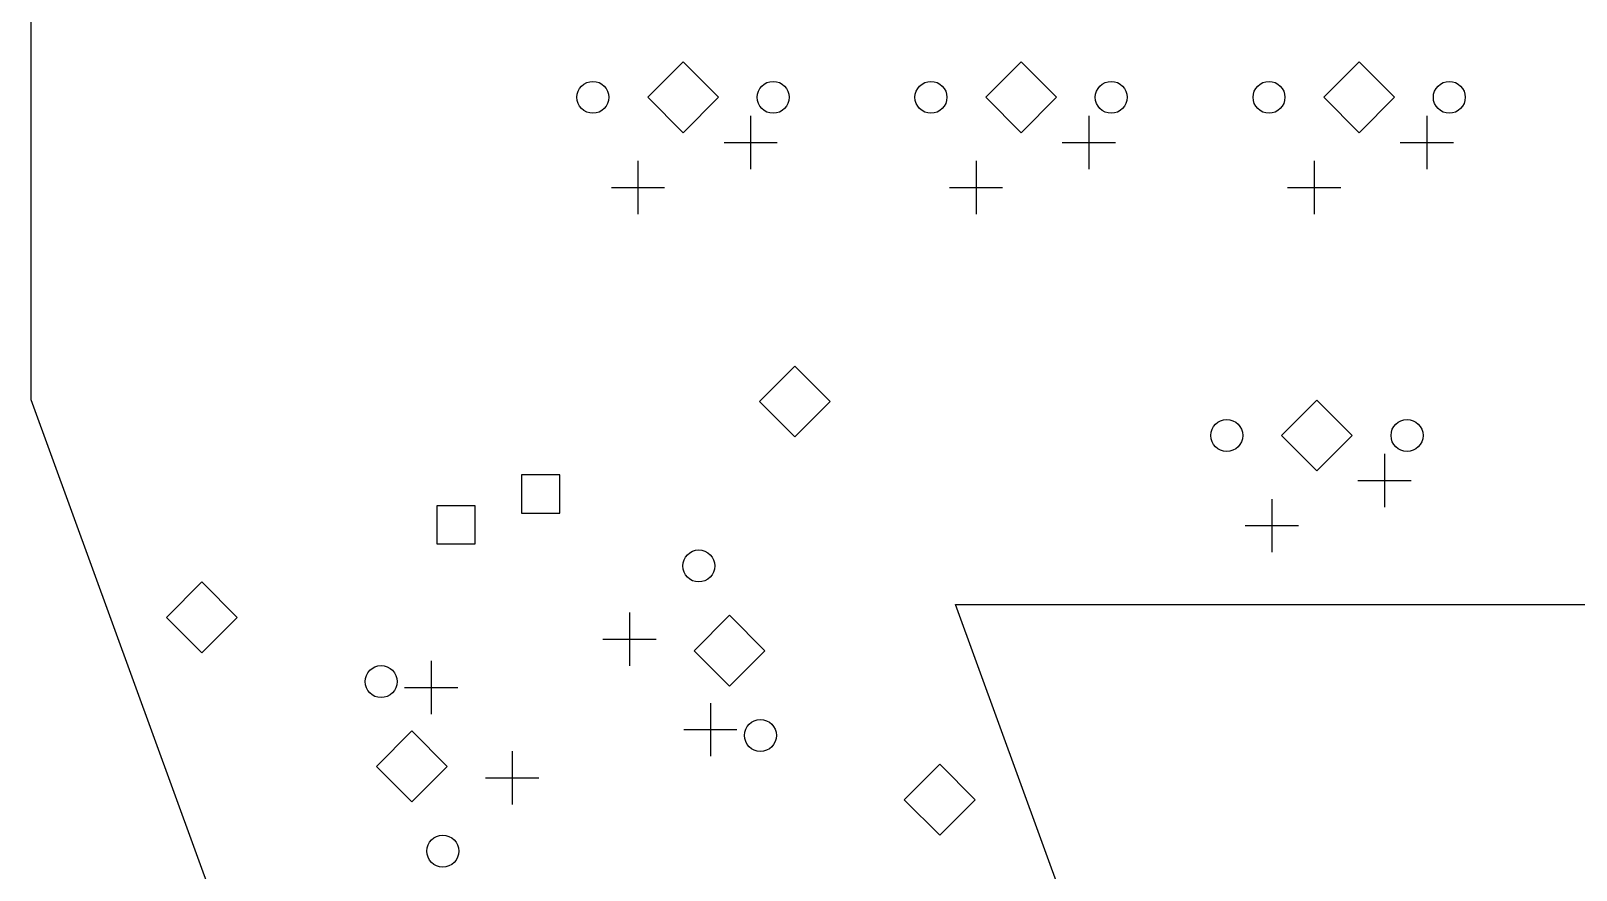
# Model space of a CAD drawing. Extents: x 197 to 391, y -189 to -14.
# Drawn here: x 201.4 to 288.4, y -143.5 to -96.3 of the extents above; entities that cross this region are included whole.
import ezdxf

# ---------------------------------------------------------------- set-up
doc = ezdxf.new("R2010")
doc.units = 0
doc.layers.add('BLACK', color=7, linetype='CONTINUOUS')

msp = doc.modelspace()

# ---------------------------------------------------------------- linework, layer by layer
at = {"layer": 'BLACK', "linetype": 'CONTINUOUS'}
for p, q in [((201.375, -14.4), (201.375, -117.04)), ((238.125, -98.0186), (236.131, -100.012)), ((240.119, -100.012), (238.125, -98.0186)), ((257.175, -98.0186), (255.181, -100.012)), ((259.169, -100.012), (257.175, -98.0186)), ((276.225, -98.0186), (274.231, -100.012)), ((278.219, -100.012), (276.225, -98.0186)), ((236.131, -100.012), (238.125, -102.006)), ((238.125, -102.006), (240.119, -100.012)), ((255.181, -100.012), (257.175, -102.006)), ((257.175, -102.006), (259.169, -100.012)), ((274.231, -100.012), (276.225, -102.006)), ((276.225, -102.006), (278.219, -100.012)), ((241.935, -101.052), (241.935, -104.052)), ((260.985, -101.052), (260.985, -104.052)), ((280.035, -101.052), (280.035, -104.052)), ((240.435, -102.552), (243.435, -102.552)), ((259.485, -102.552), (262.485, -102.552)), ((278.535, -102.552), (281.535, -102.552)), ((235.585, -103.593), (235.585, -106.593)), ((254.635, -103.593), (254.635, -106.593)), ((273.685, -103.593), (273.685, -106.593)), ((234.085, -105.093), (237.085, -105.093)), ((253.135, -105.093), (256.135, -105.093)), ((272.185, -105.093), (275.185, -105.093)), ((244.422, -115.152), (242.428, -117.146)), ((246.416, -117.146), (244.422, -115.152)), ((201.375, -117.04), (217.213, -160.545)), ((242.428, -117.146), (244.422, -119.14)), ((244.422, -119.14), (246.416, -117.146)), ((273.844, -117.069), (271.85, -119.062)), ((275.837, -119.062), (273.844, -117.069)), ((271.85, -119.062), (273.844, -121.056)), ((273.844, -121.056), (275.837, -119.062)), ((277.654, -120.102), (277.654, -123.102)), ((231.178, -121.281), (229.023, -121.281)), ((229.023, -121.281), (229.023, -123.436)), ((231.178, -123.436), (231.178, -121.281)), ((276.154, -121.602), (279.154, -121.602)), ((271.303, -122.642), (271.303, -125.642)), ((226.405, -123.018), (224.249, -123.018)), ((224.249, -123.018), (224.249, -125.174)), ((226.405, -125.174), (226.405, -123.018)), ((229.023, -123.436), (231.178, -123.436)), ((269.803, -124.142), (272.803, -124.142)), ((224.249, -125.174), (226.405, -125.174)), ((211.006, -127.314), (209.012, -129.308)), ((213, -129.308), (211.006, -127.314)), ((259.544, -145.248), (253.48, -128.588)), ((253.48, -128.588), (390.55, -128.588)), ((209.012, -129.308), (211.006, -131.302)), ((211.006, -131.302), (213, -129.308)), ((235.105, -129.038), (235.105, -132.038)), ((240.748, -129.194), (238.754, -131.187)), ((242.741, -131.187), (240.748, -129.194)), ((233.605, -130.538), (236.605, -130.538)), ((238.754, -131.187), (240.748, -133.181)), ((240.748, -133.181), (242.741, -131.187)), ((223.93, -131.754), (223.93, -134.754)), ((222.43, -133.254), (225.43, -133.254)), ((239.664, -134.136), (239.664, -137.136)), ((222.846, -135.709), (220.852, -137.703)), ((224.84, -137.703), (222.846, -135.709)), ((238.164, -135.636), (241.164, -135.636)), ((228.489, -136.852), (228.489, -139.852)), ((220.852, -137.703), (222.846, -139.697)), ((222.846, -139.697), (224.84, -137.703)), ((226.989, -138.352), (229.989, -138.352)), ((252.588, -137.588), (250.594, -139.582)), ((254.582, -139.582), (252.588, -137.588)), ((250.594, -139.582), (252.588, -141.576)), ((252.588, -141.576), (254.582, -139.582))]:
    msp.add_line(p, q, dxfattribs=at)
at = {"layer": 'BLACK'}
for centre in [(233.045, -100.012), (243.205, -100.012), (252.095, -100.012), (262.255, -100.012), (271.145, -100.012), (281.305, -100.012), (268.763, -119.062), (278.923, -119.062), (239.01, -126.414), (221.109, -132.929), (242.485, -135.961), (224.584, -142.477)]:
    msp.add_circle(centre, 0.9, dxfattribs=at)

doc.saveas('drawing.dxf')
